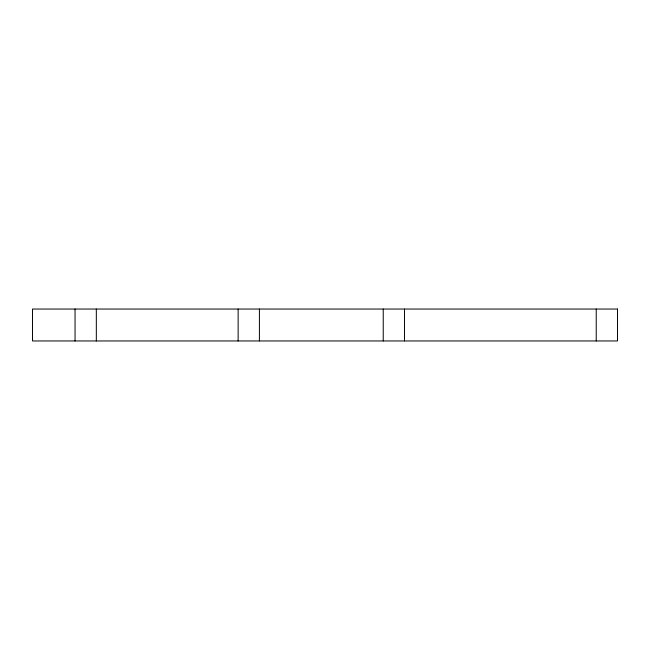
<?xml version="1.0" encoding="UTF-8"?>
<svg xmlns="http://www.w3.org/2000/svg" width="650" height="650" viewBox="0 0 650 650"><rect width="100%" height="100%" fill="white"/><g stroke="black" fill="none" stroke-linecap="round" stroke-linejoin="round"><path stroke-width="0.97" d="M596.229 309.043L596.229 340.957M404.511 309.043L404.511 340.957M383.24 309.043L383.24 340.957M259.407 309.043L259.407 340.957M238.136 309.043L238.136 340.957M96.322 309.043L96.322 340.957M75.043 309.043L75.043 340.957M617.5 309.043L32.5 309.043L32.508 340.957L617.5 340.957L617.5 309.043"/></g></svg>
